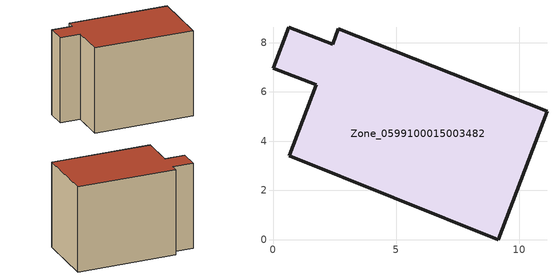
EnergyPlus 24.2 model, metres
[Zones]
Zone_0599100015003482
 floor ground (C_G): 1.76,6.3 0,6.96 0.63,8.63 2.42,7.95 2.66,8.58 11.13,5.22 9.15,0 0.66,3.41 z0.78
 wall outside (C_F): 2.42,7.95 0.63,8.63 0,6.96 1.76,6.3 0.66,3.41 9.15,0 11.13,5.22 2.66,8.58 2.42,7.95 z0.78:8.79
 roof outside (C_R): 1.76,6.3 0.66,3.41 9.15,0 11.13,5.22 2.66,8.58 2.42,7.95 0.63,8.63 0,6.96 z8.79
[BUILDING]
Pand.0599100015003482: North Axis=0; Terrain=City; Loads Convergence Tolerance Value=0.04; Temperature Convergence Tolerance Value=0.4; Solar Distribution=FullExterior; Maximum Number of Warmup Days=25; Minimum Number of Warmup Days=1
[Site:Location]
Rotterdam.The.Hague.AP_ZH_NLD Design_Conditions: Latitude=51.96; Longitude=4.45; Time Zone=1; Elevation=-4.5
[SITE:GROUNDTEMPERATURE:BUILDINGSURFACE]
18, 18, 18, 18, 18, 18, 18, 18, 18, 18, 18, 18
[MATERIAL] Thermal Absorptance=0.9; Solar Absorptance=0.7; Visible Absorptance=0.7
Name | Roughness | Thickness | Conductivity | Density | Specific Heat
G.TI.1965-1974 | MediumSmooth | 0.15 | 0.882353 | 540 | 1210
F.TI.1965-1974 | Rough | 0.3 | 0.697674 | 1920 | 840
R.TI.1965-1974 | MediumRough | 0.2 | 0.232558 | 1500 | 1000
[CONSTRUCTION]
C_G: G.TI.1965-1974
C_F: F.TI.1965-1974
C_R: R.TI.1965-1974
[ZONE]
Zone_0599100015003482: Type=1; Multiplier=1; Ceiling Height=Autocalculate; Volume=Autocalculate; Floor Area=autocalculate; Part of Total Floor Area=Yes
[ZONEINFILTRATION:DESIGNFLOWRATE]
Infil_Zone_0599100015003482: Zone or ZoneList or Space or SpaceList=Zone_0599100015003482; Schedule=AlwaysOn; Design Flow Rate Calculation Method=Flow/Area; Flow Rate per Floor Area=0.003; Constant Term Coefficient=1; Temperature Term Coefficient=0; Velocity Term Coefficient=0; Velocity Squared Term Coefficient=0
[HVACTEMPLATE:ZONE:IDEALLOADSAIRSYSTEM]
Zone_0599100015003482: Maximum Heating Supply Air Temperature=50; Minimum Cooling Supply Air Temperature=13; Maximum Heating Supply Air Humidity Ratio=0.0156; Minimum Cooling Supply Air Humidity Ratio=0.0077; Heating Limit=NoLimit; Cooling Limit=NoLimit; Dehumidification Control Type=ConstantSensibleHeatRatio; Cooling Sensible Heat Ratio=0.7; Dehumidification Setpoint=60; Humidification Control Type=None; Humidification Setpoint=30; Outdoor Air Method=None; Outdoor Air Flow Rate per Person=0.00944; Outdoor Air Flow Rate per Zone Floor Area=0; Outdoor Air Flow Rate per Zone=0; Demand Controlled Ventilation Type=None; Outdoor Air Economizer Type=NoEconomizer; Heat Recovery Type=None; Sensible Heat Recovery Effectiveness=0.7; Latent Heat Recovery Effectiveness=0.65
[ZONECONTROL:THERMOSTAT]
ThermostatControl_Zone_0599100015003482: Zone or ZoneList=Zone_0599100015003482; Control Type Schedule=DualSetpointControlType; Control 1=Thermostat_Zone_0599100015003482; Temperature Difference Between Cutout And Setpoint=0
[THERMOSTATSETPOINT:DUALSETPOINT]
Thermostat_Zone_0599100015003482: Heating Setpoint Temperature Schedule=HeatingSetpoint_Zone_0599100015003482; Cooling Setpoint Temperature Schedule=CoolingSetpoint_Zone_0599100015003482
[SCHEDULE:COMPACT]
HeatingSetpoint_Zone_0599100015003482: Through: 12/31, For: AllDays, Until: 24:00, 21
CoolingSetpoint_Zone_0599100015003482: Through: 12/31, For: AllDays, Until: 24:00, 24
DualSetpointControlType: Through: 12/31, For: AllDays, Until: 24:00, 4
AlwaysOn: Through: 12/31, For: AllDays, Until: 24:00, 1
